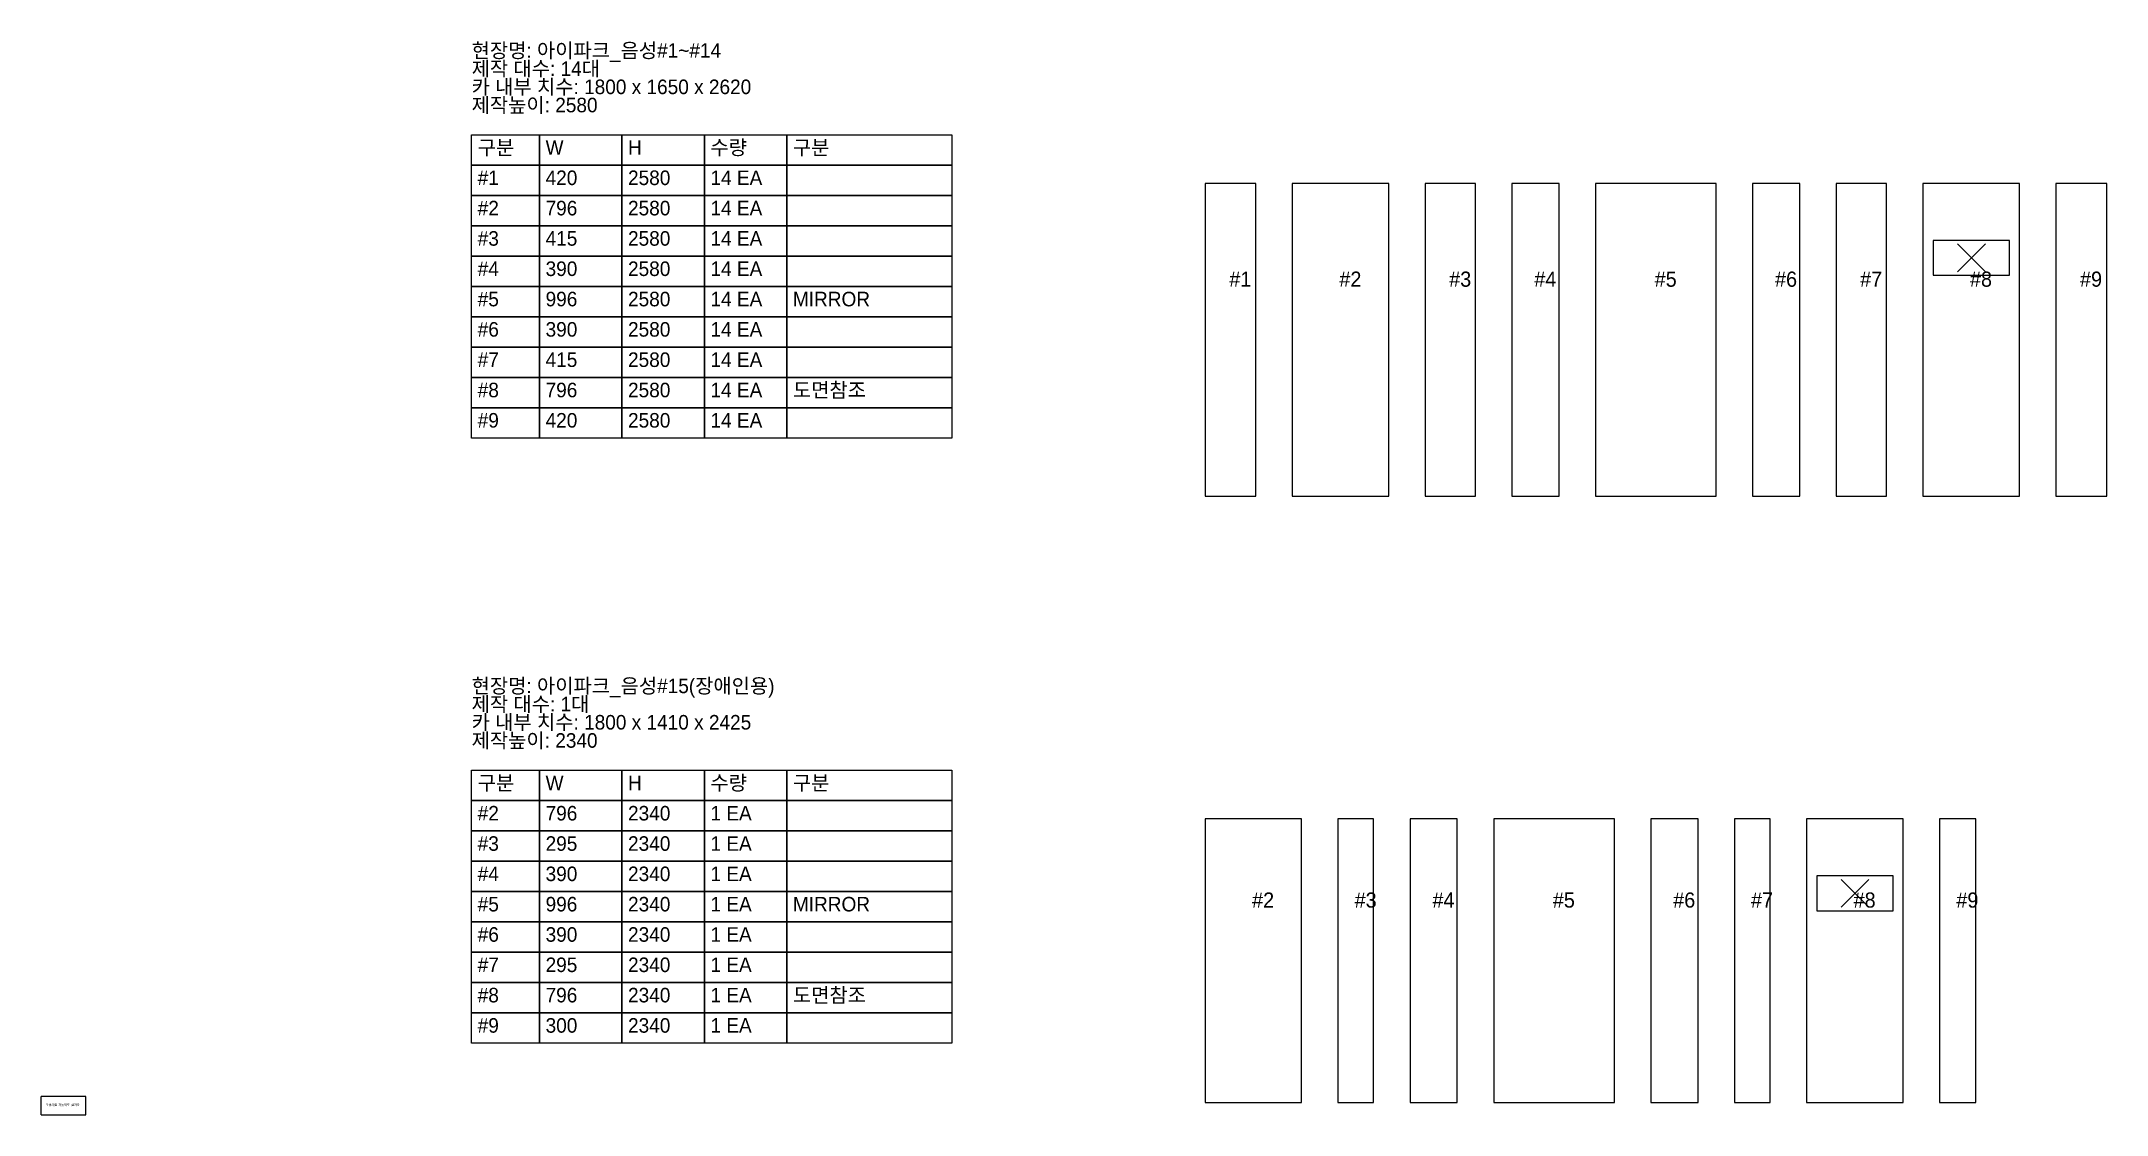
# Model space of a CAD drawing. Header units: millimetres. Extents: x -3500 to 13538, y 0 to 8851.
import ezdxf
from ezdxf.enums import TextEntityAlignment as Align

# ---------------------------------------------------------------- set-up
doc = ezdxf.new("R2010")
doc.units = ezdxf.units.MM
doc.layers.add('레이져', color=7, linetype='Continuous')
doc.styles.add('GHS', font='romans.shx', dxfattribs={"width": 0.9, "height": 35, "bigfont": 'ghs.shx'})
doc.styles.add('mydim1', font='gulim.ttc', dxfattribs={"width": 0.9})

msp = doc.modelspace()

# ---------------------------------------------------------------- linework, layer by layer
for p, q in [((50, 8080), (610, 8080)), ((50, 7830), (50, 8080)), ((610, 8080), (610, 7830)), ((610, 8080), (1290, 8080)), ((610, 7830), (610, 8080)), ((1290, 8080), (1290, 7830)), ((1290, 8080), (1970, 8080)), ((1290, 7830), (1290, 8080)), ((1970, 8080), (1970, 7830)), ((1970, 8080), (2650, 8080)), ((1970, 7830), (1970, 8080)), ((2650, 8080), (2650, 7830)), ((2650, 8080), (4010, 8080)), ((2650, 7830), (2650, 8080)), ((4010, 8080), (4010, 7830)), ((610, 7830), (50, 7830)), ((50, 7830), (610, 7830)), ((50, 7580), (50, 7830)), ((1290, 7830), (610, 7830)), ((610, 7830), (610, 7580)), ((610, 7830), (1290, 7830)), ((610, 7580), (610, 7830)), ((1970, 7830), (1290, 7830)), ((1290, 7830), (1290, 7580)), ((1290, 7830), (1970, 7830)), ((1290, 7580), (1290, 7830)), ((2650, 7830), (1970, 7830)), ((1970, 7830), (1970, 7580)), ((1970, 7830), (2650, 7830)), ((1970, 7580), (1970, 7830)), ((4010, 7830), (2650, 7830)), ((2650, 7830), (2650, 7580)), ((2650, 7830), (4010, 7830)), ((2650, 7580), (2650, 7830)), ((4010, 7830), (4010, 7580)), ((610, 7580), (50, 7580)), ((50, 7580), (610, 7580)), ((50, 7330), (50, 7580)), ((1290, 7580), (610, 7580)), ((610, 7580), (610, 7330)), ((610, 7580), (1290, 7580)), ((610, 7330), (610, 7580)), ((1970, 7580), (1290, 7580)), ((1290, 7580), (1290, 7330)), ((1290, 7580), (1970, 7580)), ((1290, 7330), (1290, 7580)), ((2650, 7580), (1970, 7580)), ((1970, 7580), (1970, 7330)), ((1970, 7580), (2650, 7580)), ((1970, 7330), (1970, 7580)), ((4010, 7580), (2650, 7580)), ((2650, 7580), (2650, 7330)), ((2650, 7580), (4010, 7580)), ((2650, 7330), (2650, 7580)), ((4010, 7580), (4010, 7330)), ((610, 7330), (50, 7330)), ((50, 7330), (610, 7330)), ((50, 7080), (50, 7330)), ((1290, 7330), (610, 7330)), ((610, 7330), (610, 7080)), ((610, 7330), (1290, 7330)), ((610, 7080), (610, 7330)), ((1970, 7330), (1290, 7330)), ((1290, 7330), (1290, 7080)), ((1290, 7330), (1970, 7330)), ((1290, 7080), (1290, 7330)), ((2650, 7330), (1970, 7330)), ((1970, 7330), (1970, 7080)), ((1970, 7330), (2650, 7330)), ((1970, 7080), (1970, 7330)), ((4010, 7330), (2650, 7330)), ((2650, 7330), (2650, 7080)), ((2650, 7330), (4010, 7330)), ((2650, 7080), (2650, 7330)), ((4010, 7330), (4010, 7080)), ((610, 7080), (50, 7080)), ((50, 7080), (610, 7080)), ((50, 6830), (50, 7080)), ((1290, 7080), (610, 7080)), ((610, 7080), (610, 6830)), ((610, 7080), (1290, 7080)), ((610, 6830), (610, 7080)), ((1970, 7080), (1290, 7080)), ((1290, 7080), (1290, 6830)), ((1290, 7080), (1970, 7080)), ((1290, 6830), (1290, 7080)), ((2650, 7080), (1970, 7080)), ((1970, 7080), (1970, 6830)), ((1970, 7080), (2650, 7080)), ((1970, 6830), (1970, 7080)), ((4010, 7080), (2650, 7080)), ((2650, 7080), (2650, 6830)), ((2650, 7080), (4010, 7080)), ((2650, 6830), (2650, 7080)), ((4010, 7080), (4010, 6830)), ((610, 6830), (50, 6830)), ((50, 6830), (610, 6830)), ((50, 6580), (50, 6830)), ((1290, 6830), (610, 6830)), ((610, 6830), (610, 6580)), ((610, 6830), (1290, 6830)), ((610, 6580), (610, 6830)), ((1970, 6830), (1290, 6830)), ((1290, 6830), (1290, 6580)), ((1290, 6830), (1970, 6830)), ((1290, 6580), (1290, 6830)), ((2650, 6830), (1970, 6830)), ((1970, 6830), (1970, 6580)), ((1970, 6830), (2650, 6830)), ((1970, 6580), (1970, 6830)), ((4010, 6830), (2650, 6830)), ((2650, 6830), (2650, 6580)), ((2650, 6830), (4010, 6830)), ((2650, 6580), (2650, 6830)), ((4010, 6830), (4010, 6580)), ((610, 6580), (50, 6580)), ((50, 6580), (610, 6580)), ((50, 6330), (50, 6580)), ((1290, 6580), (610, 6580)), ((610, 6580), (610, 6330)), ((610, 6580), (1290, 6580)), ((610, 6330), (610, 6580)), ((1970, 6580), (1290, 6580)), ((1290, 6580), (1290, 6330)), ((1290, 6580), (1970, 6580)), ((1290, 6330), (1290, 6580)), ((2650, 6580), (1970, 6580)), ((1970, 6580), (1970, 6330)), ((1970, 6580), (2650, 6580)), ((1970, 6330), (1970, 6580)), ((4010, 6580), (2650, 6580)), ((2650, 6580), (2650, 6330)), ((2650, 6580), (4010, 6580)), ((2650, 6330), (2650, 6580)), ((4010, 6580), (4010, 6330)), ((610, 6330), (50, 6330)), ((50, 6330), (610, 6330)), ((50, 6080), (50, 6330)), ((1290, 6330), (610, 6330)), ((610, 6330), (610, 6080)), ((610, 6330), (1290, 6330)), ((610, 6080), (610, 6330)), ((1970, 6330), (1290, 6330)), ((1290, 6330), (1290, 6080)), ((1290, 6330), (1970, 6330)), ((1290, 6080), (1290, 6330)), ((2650, 6330), (1970, 6330)), ((1970, 6330), (1970, 6080)), ((1970, 6330), (2650, 6330)), ((1970, 6080), (1970, 6330)), ((4010, 6330), (2650, 6330)), ((2650, 6330), (2650, 6080)), ((2650, 6330), (4010, 6330)), ((2650, 6080), (2650, 6330)), ((4010, 6330), (4010, 6080)), ((610, 6080), (50, 6080)), ((50, 6080), (610, 6080)), ((50, 5830), (50, 6080)), ((1290, 6080), (610, 6080)), ((610, 6080), (610, 5830)), ((610, 6080), (1290, 6080)), ((610, 5830), (610, 6080)), ((1970, 6080), (1290, 6080)), ((1290, 6080), (1290, 5830)), ((1290, 6080), (1970, 6080)), ((1290, 5830), (1290, 6080)), ((2650, 6080), (1970, 6080)), ((1970, 6080), (1970, 5830)), ((1970, 6080), (2650, 6080)), ((1970, 5830), (1970, 6080)), ((4010, 6080), (2650, 6080)), ((2650, 6080), (2650, 5830)), ((2650, 6080), (4010, 6080)), ((2650, 5830), (2650, 6080)), ((4010, 6080), (4010, 5830)), ((610, 5830), (50, 5830)), ((50, 5830), (610, 5830)), ((50, 5580), (50, 5830)), ((1290, 5830), (610, 5830)), ((610, 5830), (610, 5580)), ((610, 5830), (1290, 5830)), ((610, 5580), (610, 5830)), ((1970, 5830), (1290, 5830)), ((1290, 5830), (1290, 5580)), ((1290, 5830), (1970, 5830)), ((1290, 5580), (1290, 5830)), ((2650, 5830), (1970, 5830)), ((1970, 5830), (1970, 5580)), ((1970, 5830), (2650, 5830)), ((1970, 5580), (1970, 5830)), ((4010, 5830), (2650, 5830)), ((2650, 5830), (2650, 5580)), ((2650, 5830), (4010, 5830)), ((2650, 5580), (2650, 5830)), ((4010, 5830), (4010, 5580)), ((610, 5580), (50, 5580)), ((1290, 5580), (610, 5580)), ((1970, 5580), (1290, 5580)), ((2650, 5580), (1970, 5580)), ((4010, 5580), (2650, 5580)), ((50, 2840), (610, 2840)), ((50, 2590), (50, 2840)), ((610, 2840), (610, 2590)), ((610, 2840), (1290, 2840)), ((610, 2590), (610, 2840)), ((1290, 2840), (1290, 2590)), ((1290, 2840), (1970, 2840)), ((1290, 2590), (1290, 2840)), ((1970, 2840), (1970, 2590)), ((1970, 2840), (2650, 2840)), ((1970, 2590), (1970, 2840)), ((2650, 2840), (2650, 2590)), ((2650, 2840), (4010, 2840)), ((2650, 2590), (2650, 2840)), ((4010, 2840), (4010, 2590)), ((610, 2590), (50, 2590)), ((50, 2590), (610, 2590)), ((50, 2340), (50, 2590)), ((1290, 2590), (610, 2590)), ((610, 2590), (610, 2340)), ((610, 2590), (1290, 2590)), ((610, 2340), (610, 2590)), ((1970, 2590), (1290, 2590)), ((1290, 2590), (1290, 2340)), ((1290, 2590), (1970, 2590)), ((1290, 2340), (1290, 2590)), ((2650, 2590), (1970, 2590)), ((1970, 2590), (1970, 2340)), ((1970, 2590), (2650, 2590)), ((1970, 2340), (1970, 2590)), ((4010, 2590), (2650, 2590)), ((2650, 2590), (2650, 2340)), ((2650, 2590), (4010, 2590)), ((2650, 2340), (2650, 2590)), ((4010, 2590), (4010, 2340)), ((610, 2340), (50, 2340)), ((50, 2340), (610, 2340)), ((50, 2090), (50, 2340)), ((1290, 2340), (610, 2340)), ((610, 2340), (610, 2090)), ((610, 2340), (1290, 2340)), ((610, 2090), (610, 2340)), ((1970, 2340), (1290, 2340)), ((1290, 2340), (1290, 2090)), ((1290, 2340), (1970, 2340)), ((1290, 2090), (1290, 2340)), ((2650, 2340), (1970, 2340)), ((1970, 2340), (1970, 2090)), ((1970, 2340), (2650, 2340)), ((1970, 2090), (1970, 2340)), ((4010, 2340), (2650, 2340)), ((2650, 2340), (2650, 2090)), ((2650, 2340), (4010, 2340)), ((2650, 2090), (2650, 2340)), ((4010, 2340), (4010, 2090)), ((610, 2090), (50, 2090)), ((50, 2090), (610, 2090)), ((50, 1840), (50, 2090)), ((1290, 2090), (610, 2090)), ((610, 2090), (610, 1840)), ((610, 2090), (1290, 2090)), ((610, 1840), (610, 2090)), ((1970, 2090), (1290, 2090)), ((1290, 2090), (1290, 1840)), ((1290, 2090), (1970, 2090)), ((1290, 1840), (1290, 2090)), ((2650, 2090), (1970, 2090)), ((1970, 2090), (1970, 1840)), ((1970, 2090), (2650, 2090)), ((1970, 1840), (1970, 2090)), ((4010, 2090), (2650, 2090)), ((2650, 2090), (2650, 1840)), ((2650, 2090), (4010, 2090)), ((2650, 1840), (2650, 2090)), ((4010, 2090), (4010, 1840)), ((610, 1840), (50, 1840)), ((50, 1840), (610, 1840)), ((50, 1590), (50, 1840)), ((1290, 1840), (610, 1840)), ((610, 1840), (610, 1590)), ((610, 1840), (1290, 1840)), ((610, 1590), (610, 1840)), ((1970, 1840), (1290, 1840)), ((1290, 1840), (1290, 1590)), ((1290, 1840), (1970, 1840)), ((1290, 1590), (1290, 1840)), ((2650, 1840), (1970, 1840)), ((1970, 1840), (1970, 1590)), ((1970, 1840), (2650, 1840)), ((1970, 1590), (1970, 1840)), ((4010, 1840), (2650, 1840)), ((2650, 1840), (2650, 1590)), ((2650, 1840), (4010, 1840)), ((2650, 1590), (2650, 1840)), ((4010, 1840), (4010, 1590)), ((610, 1590), (50, 1590)), ((50, 1590), (610, 1590)), ((50, 1340), (50, 1590)), ((1290, 1590), (610, 1590)), ((610, 1590), (610, 1340)), ((610, 1590), (1290, 1590)), ((610, 1340), (610, 1590)), ((1970, 1590), (1290, 1590)), ((1290, 1590), (1290, 1340)), ((1290, 1590), (1970, 1590)), ((1290, 1340), (1290, 1590)), ((2650, 1590), (1970, 1590)), ((1970, 1590), (1970, 1340)), ((1970, 1590), (2650, 1590)), ((1970, 1340), (1970, 1590)), ((4010, 1590), (2650, 1590)), ((2650, 1590), (2650, 1340)), ((2650, 1590), (4010, 1590)), ((2650, 1340), (2650, 1590)), ((4010, 1590), (4010, 1340)), ((610, 1340), (50, 1340)), ((50, 1340), (610, 1340)), ((50, 1090), (50, 1340)), ((1290, 1340), (610, 1340)), ((610, 1340), (610, 1090)), ((610, 1340), (1290, 1340)), ((610, 1090), (610, 1340)), ((1970, 1340), (1290, 1340)), ((1290, 1340), (1290, 1090)), ((1290, 1340), (1970, 1340)), ((1290, 1090), (1290, 1340)), ((2650, 1340), (1970, 1340)), ((1970, 1340), (1970, 1090)), ((1970, 1340), (2650, 1340)), ((1970, 1090), (1970, 1340)), ((4010, 1340), (2650, 1340)), ((2650, 1340), (2650, 1090)), ((2650, 1340), (4010, 1340)), ((2650, 1090), (2650, 1340)), ((4010, 1340), (4010, 1090)), ((610, 1090), (50, 1090)), ((50, 1090), (610, 1090)), ((50, 840), (50, 1090)), ((1290, 1090), (610, 1090)), ((610, 1090), (610, 840)), ((610, 1090), (1290, 1090)), ((610, 840), (610, 1090)), ((1970, 1090), (1290, 1090)), ((1290, 1090), (1290, 840)), ((1290, 1090), (1970, 1090)), ((1290, 840), (1290, 1090)), ((2650, 1090), (1970, 1090)), ((1970, 1090), (1970, 840)), ((1970, 1090), (2650, 1090)), ((1970, 840), (1970, 1090)), ((4010, 1090), (2650, 1090)), ((2650, 1090), (2650, 840)), ((2650, 1090), (4010, 1090)), ((2650, 840), (2650, 1090)), ((4010, 1090), (4010, 840)), ((610, 840), (50, 840)), ((50, 840), (610, 840)), ((50, 590), (50, 840)), ((1290, 840), (610, 840)), ((610, 840), (610, 590)), ((610, 840), (1290, 840)), ((610, 590), (610, 840)), ((1970, 840), (1290, 840)), ((1290, 840), (1290, 590)), ((1290, 840), (1970, 840)), ((1290, 590), (1290, 840)), ((2650, 840), (1970, 840)), ((1970, 840), (1970, 590)), ((1970, 840), (2650, 840)), ((1970, 590), (1970, 840)), ((4010, 840), (2650, 840)), ((2650, 840), (2650, 590)), ((2650, 840), (4010, 840)), ((2650, 590), (2650, 840)), ((4010, 840), (4010, 590)), ((610, 590), (50, 590)), ((1290, 590), (610, 590)), ((1970, 590), (1290, 590)), ((2650, 590), (1970, 590)), ((4010, 590), (2650, 590))]:
    msp.add_line(p, q)
at = {"linetype": 'Continuous', "lineweight": 25}
for p, q in [((-3134, 150), (-3500, 150)), ((-3500, 0), (-3500, 150)), ((-3500, 0), (-3134, 0)), ((-3134, 0), (-3134, 150))]:
    msp.add_line(p, q, dxfattribs=at)
at = {"layer": '레이져'}
for p, q in [((6520, 7680), (6100, 7680)), ((6100, 7680), (6100, 5100)), ((6520, 5100), (6520, 7680)), ((7616, 7680), (6820, 7680)), ((6820, 7680), (6820, 5100)), ((7616, 5100), (7616, 7680)), ((8331, 7680), (7916, 7680)), ((7916, 7680), (7916, 5100)), ((8331, 5100), (8331, 7680)), ((9021, 7680), (8631, 7680)), ((8631, 7680), (8631, 5100)), ((9021, 5100), (9021, 7680)), ((10317, 7680), (9321, 7680)), ((9321, 7680), (9321, 5100)), ((10317, 5100), (10317, 7680)), ((11007, 7680), (10617, 7680)), ((10617, 7680), (10617, 5100)), ((11007, 5100), (11007, 7680)), ((11722, 7680), (11307, 7680)), ((11307, 7680), (11307, 5100)), ((11722, 5100), (11722, 7680)), ((12818, 7680), (12022, 7680)), ((12022, 7680), (12022, 5100)), ((12818, 5100), (12818, 7680)), ((13538, 7680), (13118, 7680)), ((13118, 7680), (13118, 5100)), ((13538, 5100), (13538, 7680)), ((12737, 7209), (12107, 7209)), ((12107, 7209), (12107, 6922)), ((12307, 6951), (12537, 7180)), ((12537, 6951), (12307, 7180)), ((12737, 6922), (12737, 7209)), ((12107, 6922), (12737, 6922)), ((6100, 5100), (6520, 5100)), ((6820, 5100), (7616, 5100)), ((7916, 5100), (8331, 5100)), ((8631, 5100), (9021, 5100)), ((9321, 5100), (10317, 5100)), ((10617, 5100), (11007, 5100)), ((11307, 5100), (11722, 5100)), ((12022, 5100), (12818, 5100)), ((13118, 5100), (13538, 5100)), ((6896, 2440), (6100, 2440)), ((6100, 2440), (6100, 100)), ((6896, 100), (6896, 2440)), ((7491, 2440), (7196, 2440)), ((7196, 2440), (7196, 100)), ((7491, 100), (7491, 2440)), ((8181, 2440), (7791, 2440)), ((7791, 2440), (7791, 100)), ((8181, 100), (8181, 2440)), ((9477, 2440), (8481, 2440)), ((8481, 2440), (8481, 100)), ((9477, 100), (9477, 2440)), ((10167, 2440), (9777, 2440)), ((9777, 2440), (9777, 100)), ((10167, 100), (10167, 2440)), ((10762, 2440), (10467, 2440)), ((10467, 2440), (10467, 100)), ((10762, 100), (10762, 2440)), ((11858, 2440), (11062, 2440)), ((11062, 2440), (11062, 100)), ((11858, 100), (11858, 2440)), ((12458, 2440), (12158, 2440)), ((12158, 2440), (12158, 100)), ((12458, 100), (12458, 2440)), ((11777, 1969), (11147, 1969)), ((11147, 1969), (11147, 1682)), ((11347, 1711), (11577, 1940)), ((11577, 1711), (11347, 1940)), ((11777, 1682), (11777, 1969)), ((11147, 1682), (11777, 1682)), ((6100, 100), (6896, 100)), ((7196, 100), (7491, 100)), ((7791, 100), (8181, 100)), ((8481, 100), (9477, 100)), ((9777, 100), (10167, 100)), ((10467, 100), (10762, 100)), ((11062, 100), (11858, 100)), ((12158, 100), (12458, 100))]:
    msp.add_line(p, q, dxfattribs=at)

# ---------------------------------------------------------------- texts
at = {"style": 'mydim1'}
for s, p in [('제작 대수: 14대', (50, 8530)), ('현장명: 아이파크_음성#1~#14', (50, 8680)), ('카 내부 치수: 1800 x 1650 x 2620', (50, 8380)), ('제작높이: 2580', (50, 8230)), ('구분', (100, 7880)), ('W', (660, 7880)), ('H', (1340, 7880)), ('수량', (2020, 7880)), ('구분', (2700, 7880)), ('#1', (100, 7630)), ('420', (660, 7630)), ('2580', (1340, 7630)), ('14 EA', (2020, 7630)), ('#2', (100, 7380)), ('796', (660, 7380)), ('2580', (1340, 7380)), ('14 EA', (2020, 7380)), ('#3', (100, 7130)), ('415', (660, 7130)), ('2580', (1340, 7130)), ('14 EA', (2020, 7130)), ('#4', (100, 6880)), ('390', (660, 6880)), ('2580', (1340, 6880)), ('14 EA', (2020, 6880)), ('#5', (100, 6630)), ('996', (660, 6630)), ('2580', (1340, 6630)), ('14 EA', (2020, 6630)), ('MIRROR', (2700, 6630)), ('#6', (100, 6380)), ('390', (660, 6380)), ('2580', (1340, 6380)), ('14 EA', (2020, 6380)), ('#7', (100, 6130)), ('415', (660, 6130)), ('2580', (1340, 6130)), ('14 EA', (2020, 6130)), ('#8', (100, 5880)), ('796', (660, 5880)), ('2580', (1340, 5880)), ('14 EA', (2020, 5880)), ('도면참조', (2700, 5880)), ('#9', (100, 5630)), ('420', (660, 5630)), ('2580', (1340, 5630)), ('14 EA', (2020, 5630)), ('현장명: 아이파크_음성#15(장애인용)', (50, 3440)), ('제작 대수: 1대', (50, 3290)), ('카 내부 치수: 1800 x 1410 x 2425', (50, 3140)), ('제작높이: 2340', (50, 2990)), ('구분', (100, 2640)), ('W', (660, 2640)), ('H', (1340, 2640)), ('수량', (2020, 2640)), ('구분', (2700, 2640)), ('#2', (100, 2390)), ('796', (660, 2390)), ('2340', (1340, 2390)), ('1 EA', (2020, 2390)), ('#3', (100, 2140)), ('295', (660, 2140)), ('2340', (1340, 2140)), ('1 EA', (2020, 2140)), ('#4', (100, 1890)), ('390', (660, 1890)), ('2340', (1340, 1890)), ('1 EA', (2020, 1890)), ('#5', (100, 1640)), ('996', (660, 1640)), ('2340', (1340, 1640)), ('1 EA', (2020, 1640)), ('MIRROR', (2700, 1640)), ('#6', (100, 1390)), ('390', (660, 1390)), ('2340', (1340, 1390)), ('1 EA', (2020, 1390)), ('#7', (100, 1140)), ('295', (660, 1140)), ('2340', (1340, 1140)), ('1 EA', (2020, 1140)), ('#8', (100, 890)), ('796', (660, 890)), ('2340', (1340, 890)), ('1 EA', (2020, 890)), ('도면참조', (2700, 890)), ('#9', (100, 640)), ('300', (660, 640)), ('2340', (1340, 640)), ('1 EA', (2020, 640))]:
    msp.add_text(s, height=120, dxfattribs=at).set_placement(p, align=Align.BOTTOM_LEFT)
at = {"color": 2, "linetype": 'Continuous', "style": 'GHS', "width": 0.9}
msp.add_text('오성이엘 자동작도 결과물', height=20, dxfattribs=at).set_placement((-3464, 68))
at = {"layer": '레이져', "style": 'mydim1'}
for s, p in [('#1', (6300, 6790)), ('#2', (7208, 6790)), ('#3', (8114, 6790)), ('#4', (8816, 6790)), ('#5', (9809, 6790)), ('#6', (10802, 6790)), ('#7', (11504, 6790)), ('#8', (12410, 6790)), ('#9', (13318, 6790)), ('#2', (6488, 1670)), ('#3', (7334, 1670)), ('#4', (7976, 1670)), ('#5', (8969, 1670)), ('#6', (9962, 1670)), ('#7', (10604, 1670)), ('#8', (11450, 1670)), ('#9', (12298, 1670))]:
    msp.add_text(s, height=125, dxfattribs=at).set_placement(p, align=Align.BOTTOM_LEFT)

doc.saveas('drawing.dxf')
